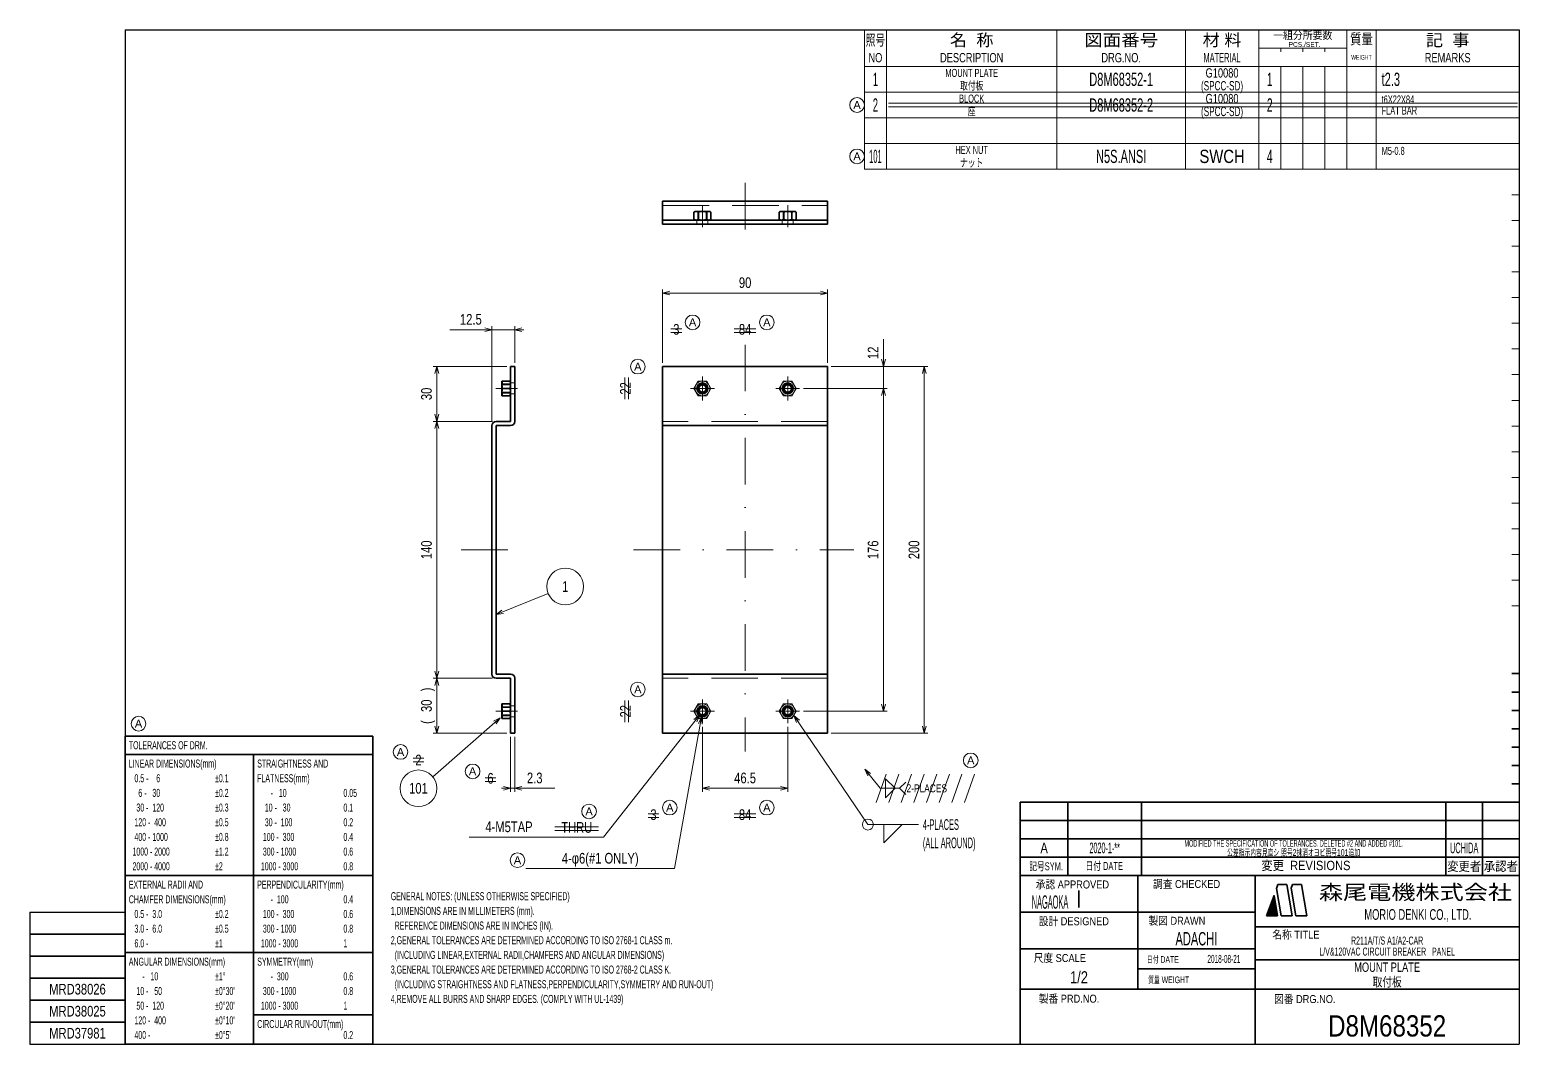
# Model space of a CAD drawing. Header units: millimetres. Extents: x 7 to 913, y 10 to 287.
# Drawn here: x 507 to 913, y 10.2 to 286.8 of the extents above; entities that cross this region are included whole.
import ezdxf
from ezdxf.enums import TextEntityAlignment as Align

# ---------------------------------------------------------------- set-up
doc = ezdxf.new("R2010")
doc.units = ezdxf.units.MM
doc.linetypes.add('DASHDOT', pattern=[25.3, 12.7, -6.3, 0, -6.3])
doc.linetypes.add('DASHED', pattern=[19, 12.7, -6.3])
for name, color, linetype in [('GR1_05', 7, 'Continuous'), ('GR1_06', 7, 'Continuous'), ('GR1_15', 7, 'Continuous'), ('GR1_16', 7, 'Continuous'), ('図面枠D8M', 7, 'Continuous'), ('表題、部品表_02', 7, 'Continuous'), ('表題、部品表_03', 7, 'Continuous'), ('表題、部品表_Layer1', 7, 'Continuous')]:
    doc.layers.add(name, color=color, linetype=linetype)
doc.styles.add('HG丸ｺﾞｼｯｸM-PRO', font='')
doc.styles.get('HG丸ｺﾞｼｯｸM-PRO').set_extended_font_data('HG丸ｺﾞｼｯｸM-PRO')

# ---------------------------------------------------------------- blocks, each defined once
blk = doc.blocks.new('BLKF060')
at = {"layer": '図面枠D8M', "color": 4, "linetype": 'Continuous', "lineweight": 13}
for p, q in [((844.778471, 46.998727), (846.524087, 48.744343)), ((844.8594, 47.221078), (846.502888, 48.864566)), ((844.940329, 47.443428), (846.48169, 48.984789)), ((845.021258, 47.665778), (846.460491, 49.105012)), ((845.102186, 47.888128), (846.439293, 49.225235)), ((845.183115, 48.110479), (846.418094, 49.345457)), ((845.264044, 48.332829), (846.396896, 49.46568)), ((845.344973, 48.555179), (846.375697, 49.585903)), ((845.425902, 48.777529), (846.354499, 49.706126)), ((845.506831, 48.999879), (846.3333, 49.826349)), ((845.58776, 49.22223), (846.312102, 49.946572)), ((845.668689, 49.44458), (846.290903, 50.066794)), ((845.749617, 49.66693), (846.269705, 50.187017)), ((845.830546, 49.88928), (846.248506, 50.30724)), ((845.911475, 50.111631), (846.227307, 50.427463)), ((845.992404, 50.333981), (846.206109, 50.547686)), ((846.073333, 50.556331), (846.18491, 50.667909)), ((846.154262, 50.778681), (846.163712, 50.788131)), ((844.157871, 45.246757), (846.693675, 47.782561)), ((844.211969, 45.442276), (846.672477, 47.902784)), ((844.292898, 45.664626), (846.651278, 48.023006)), ((844.299292, 45.246757), (846.714874, 47.662338)), ((844.373827, 45.886976), (846.63008, 48.143229)), ((844.440714, 45.246757), (846.736072, 47.542115)), ((844.454756, 46.109327), (846.608881, 48.263452)), ((844.535684, 46.331677), (846.587682, 48.383675)), ((844.582135, 45.246757), (846.757271, 47.421892)), ((844.616613, 46.554027), (846.566484, 48.503898)), ((844.697542, 46.776377), (846.545285, 48.624121)), ((844.723556, 45.246757), (846.778469, 47.301669)), ((844.864978, 45.246757), (846.799668, 47.181447)), ((845.006399, 45.246757), (846.820866, 47.061224)), ((845.147821, 45.246757), (846.842065, 46.941001)), ((845.289242, 45.246757), (846.863263, 46.820778)), ((845.430663, 45.246757), (846.884462, 46.700555)), ((845.572085, 45.246757), (846.90566, 46.580332)), ((845.713506, 45.246757), (846.926859, 46.46011)), ((845.854927, 45.246757), (846.948057, 46.339887)), ((845.996349, 45.246757), (846.969256, 46.219664)), ((846.13777, 45.246757), (846.990455, 46.099441)), ((846.279191, 45.246757), (847.011653, 45.979218)), ((846.420613, 45.246757), (847.032852, 45.858995)), ((846.562034, 45.246757), (847.05405, 45.738773)), ((846.703455, 45.246757), (847.075249, 45.61855)), ((846.844877, 45.246757), (847.096447, 45.498327)), ((846.986298, 45.246757), (847.117646, 45.378104)), ((847.12772, 45.246757), (847.138844, 45.257881))]:
    blk.add_line(p, q, dxfattribs=at)
blk = doc.blocks.new('BLKF059')
at = {"layer": '図面枠D8M', "color": 2, "linetype": 'Continuous', "lineweight": 25}
for p, q in [((533, 286.75), (913, 286.75)), ((533, 286.75), (533, 10.25)), ((913, 286.75), (913, 10.25)), ((507, 46.25), (507, 10.25)), ((507, 46.25), (533, 46.25)), ((507, 10.25), (913, 10.25))]:
    blk.add_line(p, q, dxfattribs=at)
at = {"layer": '図面枠D8M', "color": 4, "linetype": 'Continuous', "lineweight": 13}
for p, q in [((913, 269.75), (911, 269.75)), ((913, 262.75), (911, 262.75)), ((913, 255.75), (911, 255.75)), ((913, 248.75), (911, 248.75)), ((913, 241.75), (911, 241.75)), ((913, 234.75), (911, 234.75)), ((913, 227.75), (911, 227.75)), ((913, 220.75), (911, 220.75)), ((913, 213.75), (911, 213.75)), ((913, 206.75), (911, 206.75)), ((913, 199.75), (911, 199.75)), ((913, 192.75), (911, 192.75)), ((913, 185.75), (911, 185.75)), ((913, 178.75), (911, 178.75)), ((913, 171.75), (911, 171.75)), ((913, 164.75), (911, 164.75)), ((913, 157.75), (911, 157.75)), ((913, 150.75), (911, 150.75)), ((913, 143.75), (911, 143.75)), ((913, 136.75), (911, 136.75)), ((911, 129.75), (913, 129.75))]:
    blk.add_line(p, q, dxfattribs=at)
at = {"layer": '図面枠D8M', "color": 3, "linetype": 'Continuous', "lineweight": 35}
for p, q in [((913, 111.25), (911, 111.25)), ((913, 106.25), (911, 106.25)), ((913, 101.25), (911, 101.25)), ((913, 96.25), (911, 96.25)), ((913, 91.25), (911, 91.25)), ((913, 86.25), (911, 86.25)), ((913, 81.25), (911, 81.25)), ((777, 76.25), (913, 76.25)), ((777, 76.25), (777, 10.25)), ((790, 76.25), (790, 56.25)), ((810, 76.25), (810, 56.25)), ((893, 76.25), (893, 56.25)), ((903, 76.25), (903, 56.25)), ((777, 71.25), (913, 71.25)), ((777, 66.25), (913, 66.25)), ((777, 61.25), (913, 61.25)), ((777, 56.25), (913, 56.25)), ((809, 56.25), (809, 25.25)), ((841, 56.25), (841, 10.25)), ((846.84, 52.65), (847.23, 53.75)), ((847.23, 53.75), (849.64, 53.75)), ((851.14, 45.25), (849.64, 53.75)), ((851.18, 53.75), (850.82, 52.76)), ((851.18, 53.75), (853.64, 53.75)), ((855.14, 45.25), (853.64, 53.75)), ((793, 52.17), (793, 47.48)), ((844.14, 45.25), (846.16, 50.8)), ((847.14, 45.25), (846.16, 50.8)), ((848.14, 45.25), (846.84, 52.65)), ((852.14, 45.25), (850.82, 52.76)), ((777, 46.25), (841, 46.25)), ((844.14, 45.25), (847.14, 45.25)), ((848.14, 45.25), (851.14, 45.25)), ((852.14, 45.25), (855.14, 45.25)), ((841, 42.25), (913, 42.25)), ((507, 40.25), (533, 40.25)), ((507, 34.25), (533, 34.25)), ((777, 36.25), (841, 36.25)), ((841, 33.25), (913, 33.25)), ((809, 30.75), (841, 30.75)), ((507, 28.25), (533, 28.25)), ((777, 25.25), (913, 25.25)), ((507, 22.25), (533, 22.25)), ((533, 16.25), (507, 16.25))]:
    blk.add_line(p, q, dxfattribs=at)
at = {"layer": '図面枠D8M', "color": 4, "linetype": 'Continuous', "lineweight": 13}
blk.add_blockref('BLKF060', (0, 0), dxfattribs=at)
at = {"layer": '図面枠D8M', "color": 4, "linetype": 'Continuous', "lineweight": 13, "style": 'HG丸ｺﾞｼｯｸM-PRO'}
for s, height, width, p in [('記号SYM.', 2.182, 0.69227, (784.03, 58.74)), ('日付 DATE', 2.182, 0.692507, (799.87, 58.83)), ('変更  REVISIONS', 2.5455, 0.887352, (854.85, 58.97)), ('変更者', 2.545, 0.887717, (898, 58.75)), ('承認者', 2.545, 0.887717, (908, 58.75)), ('承認 APPROVED', 2.1818, 0.863151, (791.21, 53.79)), ('調査 CHECKED', 2.182, 0.863174, (822.34, 53.92)), ('設計 DESIGNED', 2.1818, 0.862613, (791.61, 43.76)), ('製図 DRAWN', 2.182, 0.863099, (819.7, 43.9)), ('名称 TITLE', 2.182, 0.862489, (852.13, 40.11)), ('尺度 SCALE', 2.182, 0.862581, (787.78, 33.74)), ('日付 DATE', 1.818, 0.618255, (815.88, 33.34)), ('質量 WEIGHT', 1.818, 0.618812, (817.46, 27.8)), ('製番 PRD.NO.', 2.182, 0.863299, (790.29, 22.66)), ('図番 DRG.NO.', 2.182, 0.863083, (854.56, 22.56))]:
    blk.add_text(s, height=height, dxfattribs=dict(at, width=width)).set_placement(p, align=Align.MIDDLE_CENTER)
at = {"layer": '図面枠D8M', "color": 2, "linetype": 'Continuous', "lineweight": 25, "style": 'HG丸ｺﾞｼｯｸM-PRO', "width": 1.206081}
blk.add_text('森尾電機株式会社', height=4, dxfattribs=at).set_placement((884.72, 51.68), align=Align.MIDDLE_CENTER)
at = {"layer": '図面枠D8M', "color": 3, "linetype": 'Continuous', "lineweight": 35, "style": 'HG丸ｺﾞｼｯｸM-PRO', "width": 0.652197}
blk.add_text('MORIO DENKI CO., LTD.', height=2.9091, dxfattribs=at).set_placement((885.38, 45.61), align=Align.MIDDLE_CENTER)
blk = doc.blocks.new('BLKF061')
at = {"layer": '図面枠D8M', "color": 3, "linetype": 'Continuous', "lineweight": 35, "style": 'HG丸ｺﾞｼｯｸM-PRO'}
for s, height, width, p in [('A', 2.91, 0.782973, (783.5, 63.75)), ('2020-1-**', 2.909, 0.488281, (800, 63.75)), ('MODIFIED THE SPECIFICATION OF TOLERANCES. DELETED #2 AND ADDED #101.', 1.8182, 0.497779, (851.5, 65)), ('UCHIDA', 2.909, 0.415827, (898, 63.75)), ('NAGAOKA', 3.636, 0.414524, (785.11, 49)), ('ADACHI', 3.636, 0.619335, (825, 39)), ('L/V&120VAC CIRCUIT BREAKER\u3000PANEL', 2.1818, 0.522042, (877, 35.5)), ('R211A/T/S A1/A2-CAR', 2.1818, 0.521924, (877, 38.5)), ('2018-08-21', 2.182, 0.482412, (832.5, 33.5)), ('MOUNT PLATE', 2.5455, 0.741539, (877, 31.25)), ('1/2', 3.273, 0.80628, (793, 28.5)), ('D8M68352', 5.818, 0.845432, (877, 15.25))]:
    blk.add_text(s, height=height, dxfattribs=dict(at, width=width)).set_placement(p, align=Align.MIDDLE_CENTER)
blk = doc.blocks.new('BLKF062')
at = {"layer": '表題、部品表_02', "color": 4, "linetype": 'Continuous', "lineweight": 13}
for p, q in [((734.5, 276.75), (734.5, 269.75)), ((734.5, 276.75), (913, 276.75)), ((740.5, 276.75), (740.5, 269.75)), ((787, 276.75), (787, 269.75)), ((822, 276.75), (822, 269.75)), ((842, 276.75), (842, 269.75)), ((848, 276.75), (848, 269.75)), ((854, 276.75), (854, 269.75)), ((860, 269.75), (860, 276.75)), ((866, 276.75), (866, 269.75)), ((874, 276.75), (874, 269.75)), ((913, 276.75), (913, 269.75)), ((734.5, 269.75), (913, 269.75))]:
    blk.add_line(p, q, dxfattribs=at)
blk = doc.blocks.new('BLKF064')
at = {"layer": '表題、部品表_02', "color": 4, "linetype": 'Continuous', "lineweight": 13}
for p, q in [((734.5, 269.75), (734.5, 262.75)), ((734.5, 269.75), (913, 269.75)), ((740.5, 269.75), (740.5, 262.75)), ((787, 269.75), (787, 262.75)), ((822, 269.75), (822, 262.75)), ((842, 269.75), (842, 262.75)), ((848, 269.75), (848, 262.75)), ((854, 269.75), (854, 262.75)), ((860, 262.75), (860, 269.75)), ((866, 269.75), (866, 262.75)), ((874, 269.75), (874, 262.75)), ((913, 269.75), (913, 262.75)), ((734.5, 262.75), (913, 262.75))]:
    blk.add_line(p, q, dxfattribs=at)
blk = doc.blocks.new('BLKF066')
at = {"layer": '図面枠D8M', "color": 3, "linetype": 'Continuous', "lineweight": 35}
for p, q in [((533, 94.25), (600.5, 94.25)), ((533, 94.25), (533, 10.25)), ((600.5, 10.25), (600.5, 94.25)), ((533, 89.25), (600.5, 89.25)), ((568, 10.25), (568, 89.25)), ((533, 56.25), (568, 56.25)), ((568, 56.25), (600.5, 56.25)), ((533, 35.25), (568, 35.25)), ((568, 35.25), (600.5, 35.25)), ((568, 18.25), (600.5, 18.25)), ((533, 10.25), (600.5, 10.25))]:
    blk.add_line(p, q, dxfattribs=at)
at = {"layer": '図面枠D8M', "color": 4, "linetype": 'Continuous', "lineweight": 13, "style": 'HG丸ｺﾞｼｯｸM-PRO'}
for s, height, width, p in [('TOLERANCES OF DRM.', 2.1818, 0.522208, (534, 91.75)), ('LINEAR DIMENSIONS(mm)', 2.1818, 0.521664, (534, 86.75)), ('STRAIGHTNESS AND', 2.1818, 0.521949, (569, 86.75)), (' 0.5 -    6', 2.1818, 0.524049, (535, 82.75)), ('±0.1', 2.182, 0.52198, (557.5, 82.75)), ('FLATNESS(mm)', 2.1818, 0.521994, (569, 82.75)), ('   6 -   30', 2.1818, 0.52397, (535, 78.75)), ('±0.2', 2.182, 0.52198, (557.5, 78.75)), ('     -   10', 2.1818, 0.524651, (570, 78.75)), ('0.05', 2.182, 0.52205, (592.5, 78.75)), ('  30 -  120', 2.1818, 0.522893, (535, 74.75)), ('±0.3', 2.182, 0.52198, (557.5, 74.75)), ('  10 -   30', 2.1818, 0.523391, (570, 74.75)), ('0.1', 2.182, 0.522424, (592.5, 74.75)), (' 120 -  400', 2.1818, 0.52246, (535, 70.75)), ('±0.5', 2.182, 0.52198, (557.5, 70.75)), ('  30 -  100', 2.1818, 0.522893, (570, 70.75)), ('0.2', 2.182, 0.522424, (592.5, 70.75)), (' 400 - 1000', 2.1818, 0.52208, (535, 66.75)), ('±0.8', 2.182, 0.52198, (557.5, 66.75)), (' 100 -  300', 2.1818, 0.52246, (570, 66.75)), ('0.4', 2.182, 0.522424, (592.5, 66.75)), ('1000 - 2000', 2.1818, 0.521744, (535, 62.75)), ('±1.2', 2.182, 0.52198, (557.5, 62.75)), (' 300 - 1000', 2.1818, 0.52208, (570, 62.75)), ('0.6', 2.182, 0.522424, (592.5, 62.75)), ('2000 - 4000', 2.1818, 0.521744, (535, 58.75)), ('±2', 2.182, 0.521216, (557.5, 58.75)), ('1000 - 3000', 2.1818, 0.521744, (570, 58.75)), ('0.8', 2.182, 0.522424, (592.5, 58.75)), ('EXTERNAL RADII AND', 2.1818, 0.522426, (534, 53.75)), ('PERPENDICULARITY(mm)', 2.1818, 0.521822, (569, 53.75)), ('CHAMFER DIMENSIONS(mm)', 2.1818, 0.521615, (534, 49.75)), ('     -  100', 2.1818, 0.52397, (570, 49.75)), ('0.4', 2.182, 0.522424, (592.5, 49.75)), (' 0.5 -  3.0', 2.1818, 0.523514, (535, 45.75)), ('±0.2', 2.182, 0.52198, (557.5, 45.75)), (' 100 -  300', 2.1818, 0.52246, (570, 45.75)), ('0.6', 2.182, 0.522424, (592.5, 45.75)), (' 3.0 -  6.0', 2.1818, 0.523514, (535, 41.75)), ('±0.5', 2.182, 0.52198, (557.5, 41.75)), (' 300 - 1000', 2.1818, 0.52208, (570, 41.75)), ('0.8', 2.182, 0.522424, (592.5, 41.75)), (' 6.0 -', 2.182, 0.523279, (535, 37.75)), ('±1', 2.182, 0.521216, (557.5, 37.75)), ('1000 - 3000', 2.1818, 0.521744, (570, 37.75)), ('1', 2.18, 0.521199, (592.5, 37.75)), ('ANGULAR DIMENSIONS(mm)', 2.1818, 0.521887, (534, 32.75)), ('SYMMETRY(mm)', 2.1818, 0.521222, (569, 32.75)), ('     -   10', 2.1818, 0.524651, (535, 28.75)), ('±1°', 2.182, 0.52122, (557.5, 28.75)), ('     -  300', 2.1818, 0.52397, (570, 28.75)), ('0.6', 2.182, 0.522424, (592.5, 28.75)), ('  10 -   50', 2.1818, 0.523391, (535, 24.75)), ("±0°30'", 2.182, 0.521679, (557.5, 24.75)), (' 300 - 1000', 2.1818, 0.52208, (570, 24.75)), ('0.8', 2.182, 0.522424, (592.5, 24.75)), ('  50 -  120', 2.1818, 0.522893, (535, 20.75)), ("±0°20'", 2.182, 0.521679, (557.5, 20.75)), ('1000 - 3000', 2.1818, 0.521744, (570, 20.75)), ('1', 2.18, 0.521199, (592.5, 20.75)), (' 120 -  400', 2.1818, 0.52246, (535, 16.75)), ("±0°10'", 2.182, 0.521679, (557.5, 16.75)), ('CIRCULAR RUN-OUT(mm)', 2.1818, 0.521639, (569, 15.75)), (' 400 -', 2.182, 0.52234, (535, 12.75)), ("±0°5'", 2.182, 0.521776, (557.5, 12.75)), ('0.2', 2.182, 0.522424, (592.5, 12.75))]:
    blk.add_text(s, height=height, dxfattribs=dict(at, width=width)).set_placement(p, align=Align.MIDDLE_LEFT)
blk = doc.blocks.new('BLKF067')
at = {"layer": '表題、部品表_Layer1', "color": 4, "linetype": 'Continuous', "lineweight": 13}
blk.add_circle((536.64, 97.62), 2, dxfattribs=at)
at = {"layer": '表題、部品表_Layer1', "color": 4, "linetype": 'Continuous', "lineweight": 13, "style": 'HG丸ｺﾞｼｯｸM-PRO', "width": 1.042301}
blk.add_text('A', height=2.18, dxfattribs=at).set_placement((536.64, 97.62), align=Align.MIDDLE_CENTER)
blk = doc.blocks.new('BLKF069')
at = {"layer": '図面枠D8M', "color": 4, "linetype": 'Continuous', "lineweight": 13}
for p, q in [((734.5, 286.75), (734.5, 276.75)), ((734.5, 286.75), (913, 286.75)), ((740.5, 286.75), (740.5, 276.75)), ((787, 286.75), (787, 276.75)), ((822, 286.75), (822, 276.75)), ((842, 286.75), (842, 276.75)), ((866, 286.75), (866, 276.75)), ((874, 286.75), (874, 276.75)), ((913, 286.75), (913, 276.75)), ((842, 281.75), (866, 281.75)), ((848, 280.75), (848, 281.75)), ((854, 281.75), (854, 280.75)), ((860, 281.75), (860, 280.75)), ((734.5, 276.75), (913, 276.75))]:
    blk.add_line(p, q, dxfattribs=at)
at = {"layer": '図面枠D8M', "color": 3, "linetype": 'Continuous', "lineweight": 35, "style": 'HG丸ｺﾞｼｯｸM-PRO'}
for s, height, width, p in [('照号', 2.909, 0.651535, (737.5, 283.95)), ('名  称', 3.273, 1.042426, (763.75, 283.95)), ('図面番号', 3.273, 1.127518, (804.5, 283.95)), ('材 料', 3.273, 1.042439, (832, 283.95)), ('一組分所要数', 2.036, 0.966638, (854, 285.25)), ('質量', 2.909, 0.781842, (870, 284.25)), ('記  事', 3.273, 1.042426, (893.5, 283.95)), ('NO', 2.545, 0.740841, (737.5, 279.15)), ('DESCRIPTION', 2.5455, 0.741365, (763.75, 279.15)), ('DRG.NO.', 2.545, 0.741189, (804.5, 279.15)), ('MATERIAL', 2.545, 0.594756, (832, 279.15)), ('PCS./SET.', 1.309, 0.862935, (854.5, 282.75)), ('REMARKS', 2.545, 0.742803, (893.5, 279.15)), ('WEIGHT', 1.309, 0.635507, (870, 279.25))]:
    blk.add_text(s, height=height, dxfattribs=dict(at, width=width)).set_placement(p, align=Align.MIDDLE_CENTER)
blk = doc.blocks.new('BLKF068')
at = {"layer": '図面枠D8M', "color": 3, "linetype": 'Continuous', "lineweight": 13}
blk.add_blockref('BLKF069', (0, 0), dxfattribs=at)
blk = doc.blocks.new('BLKF070')
at = {"layer": 'GR1_06', "color": 3, "linetype": 'Continuous', "lineweight": 35}
for p, q in [((639.2, 195), (638.05, 195)), ((638.05, 180), (638.05, 195)), ((639.2, 195), (639.2, 180)), ((632.95, 111.15), (632.95, 178.85)), ((634.1, 180), (638.05, 180)), ((634.1, 111.15), (634.1, 178.85)), ((634.1, 178.85), (638.05, 178.85)), ((634.1, 111.15), (638.05, 111.15)), ((634.1, 110), (638.05, 110)), ((638.05, 95), (638.05, 110)), ((639.2, 110), (639.2, 95)), ((639.2, 95), (638.05, 95))]:
    blk.add_line(p, q, dxfattribs=at)
for centre, start, end in [((634.1, 178.85), 90, 180), ((638.05, 180), 270, 0), ((634.1, 111.15), 180, 270), ((638.05, 110), 0, 90)]:
    blk.add_arc(centre, 1.15, start, end, dxfattribs=at)
blk = doc.blocks.new('BLKF071')
at = {"layer": 'GR1_06', "color": 3, "linetype": 'Continuous', "lineweight": 35}
for p, q in [((679.49, 195), (724.49, 195)), ((679.49, 95), (679.49, 195)), ((724.49, 95), (724.49, 195)), ((724.49, 178.85), (679.49, 178.85)), ((724.49, 111.15), (679.49, 111.15)), ((679.49, 95), (724.49, 95))]:
    blk.add_line(p, q, dxfattribs=at)
at = {"layer": 'GR1_06', "color": 4, "linetype": 'DASHED', "lineweight": 13}
for p, q in [((724.49, 180), (679.49, 180)), ((724.49, 110), (679.49, 110))]:
    blk.add_line(p, q, dxfattribs=at)
blk = doc.blocks.new('BLKF072')
at = {"layer": 'GR1_06', "color": 4, "linetype": 'DASHED', "lineweight": 13}
for p, q in [((638.05, 190.25), (635.7, 190.25)), ((638.05, 190), (635.7, 190)), ((638.05, 188), (635.7, 188)), ((638.05, 187.75), (635.7, 187.75))]:
    blk.add_line(p, q, dxfattribs=at)
blk = doc.blocks.new('BLKF073')
at = {"layer": 'GR1_06', "color": 4, "linetype": 'DASHED', "lineweight": 13}
for p, q in [((638.05, 102.25), (635.7, 102.25)), ((638.05, 102), (635.7, 102)), ((638.05, 100), (635.7, 100)), ((638.05, 99.75), (635.7, 99.75))]:
    blk.add_line(p, q, dxfattribs=at)
blk = doc.blocks.new('BLKF074')
at = {"layer": 'GR1_06', "color": 3, "linetype": 'Continuous', "lineweight": 35}
for p, q in [((679.49, 240), (724.49, 240)), ((679.49, 233.75), (679.49, 240)), ((724.49, 233.75), (724.49, 240)), ((679.49, 234.9), (724.49, 234.9)), ((679.49, 233.75), (724.49, 233.75))]:
    blk.add_line(p, q, dxfattribs=at)
at = {"layer": 'GR1_06', "color": 4, "linetype": 'DASHED', "lineweight": 13}
blk.add_line((679.49, 238.85), (724.49, 238.85), dxfattribs=at)
blk = doc.blocks.new('FXTIP_ARROW_S')
at = {"color": 0, "linetype": 'Continuous', "lineweight": -2}
for q in [(-1, 0), (-0.97, 0.26), (-0.97, -0.26)]:
    blk.add_line((0, 0), q, dxfattribs=at)
blk = doc.blocks.new('FXTIP_ARROW_E')
at = {"color": 0, "linetype": 'Continuous', "lineweight": -2}
for q in [(-1, 0), (-0.97, 0.26), (-0.97, -0.26)]:
    blk.add_line((0, 0), q, dxfattribs=at)
blk = doc.blocks.new('BLKF075')
at = {"layer": 'GR1_06', "color": 4, "linetype": 'DASHED', "lineweight": 13}
for p, q in [((689.11, 234.9), (689.11, 237.25)), ((689.36, 234.9), (689.36, 237.25)), ((691.36, 234.9), (691.36, 237.25)), ((691.61, 234.9), (691.61, 237.25))]:
    blk.add_line(p, q, dxfattribs=at)
blk = doc.blocks.new('BLKF076')
at = {"layer": 'GR1_06', "color": 4, "linetype": 'DASHED', "lineweight": 13}
for p, q in [((712.36, 234.9), (712.36, 237.25)), ((712.61, 234.9), (712.61, 237.25)), ((714.61, 234.9), (714.61, 237.25)), ((714.86, 234.9), (714.86, 237.25))]:
    blk.add_line(p, q, dxfattribs=at)
blk = doc.blocks.new('BLKF077')
at = {"layer": 'GR1_05', "color": 4, "linetype": 'Continuous', "lineweight": 13}
for p, q in [((742.88, 80), (740.25, 82.62)), ((740.25, 77.38), (740.25, 82.62)), ((742.88, 80), (740.25, 77.38))]:
    blk.add_line(p, q, dxfattribs=at)
blk = doc.blocks.new('BLKF078')
at = {"layer": 'GR1_06', "color": 3, "linetype": 'Continuous', "lineweight": 35}
for p, q in [((688.05, 237.07), (688.36, 237.25)), ((688.05, 235.08), (688.05, 237.07)), ((688.36, 237.25), (692.36, 237.25)), ((689.21, 237.07), (689.21, 235.08)), ((691.52, 237.07), (691.52, 235.08)), ((692.36, 237.25), (692.67, 237.07)), ((692.67, 237.07), (692.67, 235.08)), ((688.36, 234.9), (688.05, 235.08)), ((692.36, 234.9), (688.36, 234.9)), ((692.67, 235.08), (692.36, 234.9))]:
    blk.add_line(p, q, dxfattribs=at)
for centre, radius, start, end in [((688.63, 236.23), 1.02, 55.6158, 124.3842), ((690.36, 233.43), 3.82, 72.412, 107.588), ((692.1, 236.23), 1.02, 55.6158, 124.3842), ((688.63, 235.92), 1.02, 235.6158, 304.3842), ((690.36, 238.72), 3.82, 252.412, 287.588), ((692.1, 235.92), 1.02, 235.6158, 304.3842)]:
    blk.add_arc(centre, radius, start, end, dxfattribs=at)
blk = doc.blocks.new('BLKF079')
at = {"layer": 'GR1_06', "color": 3, "linetype": 'Continuous', "lineweight": 35}
for p, q in [((711.3, 237.07), (711.61, 237.25)), ((711.3, 235.08), (711.3, 237.07)), ((711.61, 237.25), (715.61, 237.25)), ((712.46, 237.07), (712.46, 235.08)), ((714.77, 237.07), (714.77, 235.08)), ((715.61, 237.25), (715.92, 237.07)), ((715.92, 237.07), (715.92, 235.08)), ((711.61, 234.9), (711.3, 235.08)), ((715.61, 234.9), (711.61, 234.9)), ((715.92, 235.08), (715.61, 234.9))]:
    blk.add_line(p, q, dxfattribs=at)
for centre, radius, start, end in [((711.88, 236.23), 1.02, 55.6158, 124.3842), ((713.61, 233.43), 3.82, 72.412, 107.588), ((715.35, 236.23), 1.02, 55.6158, 124.3842), ((711.88, 235.92), 1.02, 235.6158, 304.3842), ((713.61, 238.72), 3.82, 252.412, 287.588), ((715.35, 235.92), 1.02, 235.6158, 304.3842)]:
    blk.add_arc(centre, radius, start, end, dxfattribs=at)
blk = doc.blocks.new('BLKF080')
at = {"layer": 'GR1_06', "color": 3, "linetype": 'Continuous', "lineweight": 35}
for p, q in [((635.7, 187), (635.7, 191)), ((635.7, 191), (638.05, 191)), ((638.05, 191), (638.05, 187)), ((638.05, 187), (635.7, 187)), ((635.88, 189), (638.05, 189))]:
    blk.add_line(p, q, dxfattribs=at)
for centre, start, end in [((638.59, 190), 159.7438, 200.2562), ((635.16, 190), 339.7438, 20.2562), ((638.59, 188), 159.7438, 200.2562), ((635.16, 188), 339.7438, 20.2562)]:
    blk.add_arc(centre, 2.89, start, end, dxfattribs=at)
blk = doc.blocks.new('BLKF081')
at = {"layer": 'GR1_06', "color": 4, "linetype": 'DASHED', "lineweight": 13}
for p, q in [((689.21, 191), (688.05, 189)), ((691.52, 191), (689.21, 191)), ((692.67, 189), (691.52, 191)), ((688.05, 189), (689.21, 187)), ((689.21, 187), (691.52, 187)), ((691.52, 187), (692.67, 189))]:
    blk.add_line(p, q, dxfattribs=at)
blk.add_circle((690.36, 189), 2, dxfattribs=at)
at = {"layer": 'GR1_06', "color": 3, "linetype": 'Continuous', "lineweight": 35}
for radius in [1.25, 1]:
    blk.add_circle((690.36, 189), radius, dxfattribs=at)
blk = doc.blocks.new('BLKF082')
at = {"layer": 'GR1_06', "color": 4, "linetype": 'DASHED', "lineweight": 13}
for p, q in [((712.46, 191), (711.3, 189)), ((714.77, 191), (712.46, 191)), ((715.92, 189), (714.77, 191)), ((711.3, 189), (712.46, 187)), ((712.46, 187), (714.77, 187)), ((714.77, 187), (715.92, 189))]:
    blk.add_line(p, q, dxfattribs=at)
blk.add_circle((713.61, 189), 2, dxfattribs=at)
at = {"layer": 'GR1_06', "color": 3, "linetype": 'Continuous', "lineweight": 35}
for radius in [1.25, 1]:
    blk.add_circle((713.61, 189), radius, dxfattribs=at)
blk = doc.blocks.new('BLKF083')
at = {"layer": 'GR1_06', "color": 3, "linetype": 'Continuous', "lineweight": 35}
for p, q in [((635.7, 99), (635.7, 103)), ((635.7, 103), (638.05, 103)), ((638.05, 103), (638.05, 99)), ((638.05, 99), (635.7, 99)), ((635.88, 101), (638.05, 101))]:
    blk.add_line(p, q, dxfattribs=at)
for centre, start, end in [((638.59, 102), 159.7438, 200.2562), ((635.16, 102), 339.7438, 20.2562), ((638.59, 100), 159.7438, 200.2562), ((635.16, 100), 339.7438, 20.2562)]:
    blk.add_arc(centre, 2.89, start, end, dxfattribs=at)
blk = doc.blocks.new('BLKF084')
at = {"layer": 'GR1_06', "color": 4, "linetype": 'DASHED', "lineweight": 13}
for p, q in [((689.21, 103), (688.05, 101)), ((691.52, 103), (689.21, 103)), ((692.67, 101), (691.52, 103)), ((688.05, 101), (689.21, 99)), ((689.21, 99), (691.52, 99)), ((691.52, 99), (692.67, 101))]:
    blk.add_line(p, q, dxfattribs=at)
blk.add_circle((690.36, 101), 2, dxfattribs=at)
at = {"layer": 'GR1_06', "color": 3, "linetype": 'Continuous', "lineweight": 35}
for radius in [1.25, 1]:
    blk.add_circle((690.36, 101), radius, dxfattribs=at)
blk = doc.blocks.new('BLKF085')
at = {"layer": 'GR1_06', "color": 4, "linetype": 'DASHED', "lineweight": 13}
for p, q in [((712.46, 103), (711.3, 101)), ((714.77, 103), (712.46, 103)), ((715.92, 101), (714.77, 103)), ((711.3, 101), (712.46, 99)), ((712.46, 99), (714.77, 99)), ((714.77, 99), (715.92, 101))]:
    blk.add_line(p, q, dxfattribs=at)
blk.add_circle((713.61, 101), 2, dxfattribs=at)
at = {"layer": 'GR1_06', "color": 3, "linetype": 'Continuous', "lineweight": 35}
for radius in [1.25, 1]:
    blk.add_circle((713.61, 101), radius, dxfattribs=at)
blk = doc.blocks.new('BLKF086')
at = {"layer": 'GR1_05', "color": 4, "linetype": 'Continuous', "lineweight": 13}
blk.add_circle((681.45, 74.73), 2, dxfattribs=at)
at = {"layer": 'GR1_05', "color": 4, "linetype": 'Continuous', "lineweight": 13, "style": 'HG丸ｺﾞｼｯｸM-PRO', "width": 1.042301}
blk.add_text('A', height=2.18, rotation=360, dxfattribs=at).set_placement((681.45, 74.73), align=Align.MIDDLE_CENTER)
blk = doc.blocks.new('BLKF087')
at = {"layer": 'GR1_05', "color": 4, "linetype": 'Continuous', "lineweight": 13}
blk.add_circle((707.91, 74.73), 2, dxfattribs=at)
at = {"layer": 'GR1_05', "color": 4, "linetype": 'Continuous', "lineweight": 13, "style": 'HG丸ｺﾞｼｯｸM-PRO', "width": 1.042301}
blk.add_text('A', height=2.18, rotation=360, dxfattribs=at).set_placement((707.91, 74.73), align=Align.MIDDLE_CENTER)
blk = doc.blocks.new('BLKF088')
at = {"layer": 'GR1_05', "color": 4, "linetype": 'Continuous', "lineweight": 13}
blk.add_circle((763.49, 87.61), 2, dxfattribs=at)
at = {"layer": 'GR1_05', "color": 4, "linetype": 'Continuous', "lineweight": 13, "style": 'HG丸ｺﾞｼｯｸM-PRO', "width": 1.042301}
blk.add_text('A', height=2.18, rotation=360, dxfattribs=at).set_placement((763.49, 87.61), align=Align.MIDDLE_CENTER)
blk = doc.blocks.new('BLKF089')
at = {"layer": 'GR1_05', "color": 4, "linetype": 'Continuous', "lineweight": 13}
blk.add_circle((672.75, 106.94), 2, dxfattribs=at)
at = {"layer": 'GR1_05', "color": 4, "linetype": 'Continuous', "lineweight": 13, "style": 'HG丸ｺﾞｼｯｸM-PRO', "width": 1.042301}
blk.add_text('A', height=2.18, rotation=360, dxfattribs=at).set_placement((672.75, 106.94), align=Align.MIDDLE_CENTER)
blk = doc.blocks.new('BLKF090')
at = {"layer": 'GR1_05', "color": 4, "linetype": 'Continuous', "lineweight": 13}
blk.add_circle((687.67, 207), 2, dxfattribs=at)
at = {"layer": 'GR1_05', "color": 4, "linetype": 'Continuous', "lineweight": 13, "style": 'HG丸ｺﾞｼｯｸM-PRO', "width": 1.042301}
blk.add_text('A', height=2.18, rotation=360, dxfattribs=at).set_placement((687.67, 207), align=Align.MIDDLE_CENTER)
blk = doc.blocks.new('BLKF091')
at = {"layer": 'GR1_05', "color": 4, "linetype": 'Continuous', "lineweight": 13}
blk.add_circle((707.91, 207), 2, dxfattribs=at)
at = {"layer": 'GR1_05', "color": 4, "linetype": 'Continuous', "lineweight": 13, "style": 'HG丸ｺﾞｼｯｸM-PRO', "width": 1.042301}
blk.add_text('A', height=2.18, rotation=360, dxfattribs=at).set_placement((707.91, 207), align=Align.MIDDLE_CENTER)
blk = doc.blocks.new('BLKF092')
at = {"layer": 'GR1_05', "color": 4, "linetype": 'Continuous', "lineweight": 13}
blk.add_circle((672.75, 194.94), 2, dxfattribs=at)
at = {"layer": 'GR1_05', "color": 4, "linetype": 'Continuous', "lineweight": 13, "style": 'HG丸ｺﾞｼｯｸM-PRO', "width": 1.042301}
blk.add_text('A', height=2.18, rotation=360, dxfattribs=at).set_placement((672.75, 194.94), align=Align.MIDDLE_CENTER)
blk = doc.blocks.new('BLKF093')
at = {"layer": 'GR1_05', "color": 4, "linetype": 'Continuous', "lineweight": 13}
blk.add_circle((627.7, 84.62), 2, dxfattribs=at)
at = {"layer": 'GR1_05', "color": 4, "linetype": 'Continuous', "lineweight": 13, "style": 'HG丸ｺﾞｼｯｸM-PRO', "width": 1.042301}
blk.add_text('A', height=2.18, rotation=360, dxfattribs=at).set_placement((627.7, 84.62), align=Align.MIDDLE_CENTER)
blk = doc.blocks.new('BLKF094')
at = {"layer": 'GR1_05', "color": 4, "linetype": 'Continuous', "lineweight": 13}
blk.add_circle((608.06, 89.91), 2, dxfattribs=at)
at = {"layer": 'GR1_05', "color": 4, "linetype": 'Continuous', "lineweight": 13, "style": 'HG丸ｺﾞｼｯｸM-PRO', "width": 1.042301}
blk.add_text('A', height=2.18, rotation=360, dxfattribs=at).set_placement((608.06, 89.91), align=Align.MIDDLE_CENTER)
blk = doc.blocks.new('BLKF095')
at = {"layer": '表題、部品表_02', "color": 4, "linetype": 'Continuous', "lineweight": 13}
for p, q in [((734.5, 255.75), (734.5, 248.75)), ((734.5, 255.75), (913, 255.75)), ((740.5, 255.75), (740.5, 248.75)), ((787, 255.75), (787, 248.75)), ((822, 255.75), (822, 248.75)), ((842, 255.75), (842, 248.75)), ((848, 255.75), (848, 248.75)), ((854, 255.75), (854, 248.75)), ((860, 248.75), (860, 255.75)), ((866, 255.75), (866, 248.75)), ((874, 255.75), (874, 248.75)), ((913, 255.75), (913, 248.75)), ((734.5, 248.75), (913, 248.75))]:
    blk.add_line(p, q, dxfattribs=at)
blk = doc.blocks.new('BLKF097')
at = {"layer": '表題、部品表_02', "color": 4, "linetype": 'Continuous', "lineweight": 13}
for p, q in [((734.5, 262.75), (734.5, 255.75)), ((734.5, 262.75), (913, 262.75)), ((740.5, 262.75), (740.5, 255.75)), ((787, 262.75), (787, 255.75)), ((822, 262.75), (822, 255.75)), ((842, 262.75), (842, 255.75)), ((848, 262.75), (848, 255.75)), ((854, 262.75), (854, 255.75)), ((860, 255.75), (860, 262.75)), ((866, 262.75), (866, 255.75)), ((874, 262.75), (874, 255.75)), ((913, 262.75), (913, 255.75)), ((734.5, 255.75), (913, 255.75))]:
    blk.add_line(p, q, dxfattribs=at)
blk = doc.blocks.new('BLKF098')
at = {"layer": '表題、部品表_Layer1', "color": 4, "linetype": 'Continuous', "lineweight": 13}
blk.add_circle((732.5, 266.25), 2, dxfattribs=at)
at = {"layer": '表題、部品表_Layer1', "color": 4, "linetype": 'Continuous', "lineweight": 13, "style": 'HG丸ｺﾞｼｯｸM-PRO', "width": 1.042301}
blk.add_text('A', height=2.18, dxfattribs=at).set_placement((732.5, 266.25), align=Align.MIDDLE_CENTER)
blk = doc.blocks.new('BLKF099')
at = {"layer": '表題、部品表_Layer1', "color": 4, "linetype": 'Continuous', "lineweight": 13}
blk.add_circle((732.5, 252.25), 2, dxfattribs=at)
at = {"layer": '表題、部品表_Layer1', "color": 4, "linetype": 'Continuous', "lineweight": 13, "style": 'HG丸ｺﾞｼｯｸM-PRO', "width": 1.042301}
blk.add_text('A', height=2.18, dxfattribs=at).set_placement((732.5, 252.25), align=Align.MIDDLE_CENTER)
blk = doc.blocks.new('BLKF100')
at = {"layer": 'GR1_05', "color": 4, "linetype": 'Continuous', "lineweight": 13}
blk.add_circle((659.45, 73.69), 2, dxfattribs=at)
at = {"layer": 'GR1_05', "color": 4, "linetype": 'Continuous', "lineweight": 13, "style": 'HG丸ｺﾞｼｯｸM-PRO', "width": 1.042301}
blk.add_text('A', height=2.18, rotation=360, dxfattribs=at).set_placement((659.45, 73.69), align=Align.MIDDLE_CENTER)
blk = doc.blocks.new('BLKF101')
at = {"layer": 'GR1_05', "color": 4, "linetype": 'Continuous', "lineweight": 13}
blk.add_circle((639.94, 60.4), 2, dxfattribs=at)
at = {"layer": 'GR1_05', "color": 4, "linetype": 'Continuous', "lineweight": 13, "style": 'HG丸ｺﾞｼｯｸM-PRO', "width": 1.042301}
blk.add_text('A', height=2.18, rotation=360, dxfattribs=at).set_placement((639.94, 60.4), align=Align.MIDDLE_CENTER)

msp = doc.modelspace()

# ---------------------------------------------------------------- linework, layer by layer
at = {"layer": 'GR1_05', "color": 4, "linetype": 'Continuous', "lineweight": 13}
for p, q in [((681.75, 205.27), (684.71, 205.27)), ((681.75, 204.27), (684.71, 204.27)), ((699.03, 205.27), (704.95, 205.27)), ((699.03, 204.27), (704.95, 204.27)), ((669.19, 186.04), (669.19, 191.96)), ((670.19, 186.04), (670.19, 191.96)), ((669.19, 98.04), (669.19, 103.96)), ((670.19, 98.04), (670.19, 103.96)), ((611.47, 88.19), (614.43, 88.19)), ((611.47, 87.19), (614.43, 87.19)), ((631.11, 82.9), (634.07, 82.9)), ((631.11, 81.9), (634.07, 81.9)), ((734.59, 85.22), (738.77, 80)), ((740.48, 83.82), (737.69, 76.16)), ((743.92, 83.82), (741.13, 76.16)), ((745.83, 81.72), (744.11, 80)), ((747.36, 83.82), (744.57, 76.16)), ((750.79, 83.82), (748.01, 76.16)), ((754.23, 83.82), (751.45, 76.16)), ((757.67, 83.82), (754.89, 76.16)), ((761.11, 83.82), (758.33, 76.16)), ((764.55, 83.82), (761.77, 76.16)), ((738.77, 80), (744.11, 80)), ((745.83, 78.28), (744.11, 80)), ((650.15, 69.52), (661.99, 69.52)), ((675.53, 73), (678.49, 73)), ((675.53, 72), (678.49, 72)), ((699.03, 73), (704.95, 73)), ((699.03, 72), (704.95, 72)), ((650.15, 68.52), (661.99, 68.52))]:
    msp.add_line(p, q, dxfattribs=at)
at = {"layer": 'GR1_06', "color": 4, "linetype": 'DASHDOT', "lineweight": 13}
for p, q in [((701.99, 245), (701.99, 226.68)), ((690.36, 232.96), (690.36, 238.93)), ((713.61, 232.96), (713.61, 238.93)), ((701.99, 200.91), (701.99, 90)), ((690.36, 185.75), (690.36, 192.25)), ((713.61, 185.75), (713.61, 192.25)), ((639.99, 189), (634.02, 189)), ((693.61, 189), (687.11, 189)), ((716.86, 189), (710.36, 189)), ((624.61, 145), (639.68, 145)), ((671.56, 145), (731.62, 145)), ((690.36, 97.75), (690.36, 104.25)), ((713.61, 97.75), (713.61, 104.25)), ((639.99, 101), (634.02, 101)), ((693.61, 101), (687.11, 101)), ((716.86, 101), (710.36, 101))]:
    msp.add_line(p, q, dxfattribs=at)
at = {"layer": 'GR1_06', "color": 4, "linetype": 'DASHED', "lineweight": 13}
for p, q in [((688.86, 234.9), (688.86, 233.75)), ((691.86, 234.9), (691.86, 233.75)), ((712.11, 234.9), (712.11, 233.75)), ((715.11, 234.9), (715.11, 233.75)), ((638.05, 190.5), (639.2, 190.5)), ((638.05, 187.5), (639.2, 187.5)), ((638.05, 102.5), (639.2, 102.5)), ((638.05, 99.5), (639.2, 99.5))]:
    msp.add_line(p, q, dxfattribs=at)
at = {"layer": 'GR1_06', "color": 4, "linetype": 'Continuous', "lineweight": 13}
for p, q in [((715.3, 99.86), (735.45, 70.13)), ((735.45, 70.13), (749.29, 70.13)), ((739.76, 70.13), (739.76, 65.13)), ((739.76, 65.13), (744.76, 70.13))]:
    msp.add_line(p, q, dxfattribs=at)
at = {"layer": 'GR1_06', "color": 201, "linetype": 'Continuous', "lineweight": 35}
for centre in [(690.36, 189), (713.61, 189), (690.36, 101), (713.61, 101)]:
    msp.add_circle(centre, 1.5, dxfattribs=at)
at = {"layer": 'GR1_06', "color": 4, "linetype": 'Continuous', "lineweight": 13}
msp.add_circle((735.45, 70.13), 1.5, dxfattribs=at)
at = {"layer": 'GR1_15', "color": 4, "linetype": 'Continuous', "lineweight": 13}
for p, q in [((634.1, 127.37), (648.32, 133.12)), ((635.24, 99.2), (616.83, 83.15))]:
    msp.add_line(p, q, dxfattribs=at)
for centre in [(652.95, 135), (612.95, 80)]:
    msp.add_circle(centre, 5, dxfattribs=at)
at = {"layer": 'GR1_16', "color": 4, "linetype": 'Continuous', "lineweight": 13}
for p, q in [((679.49, 196), (679.49, 216)), ((724.49, 196), (724.49, 216)), ((679.49, 215), (724.49, 215)), ((621.5, 205), (632.95, 205)), ((632.95, 179.85), (632.95, 206)), ((632.95, 205), (639.2, 205)), ((639.2, 196), (639.2, 206)), ((639.2, 205), (641.7, 205)), ((739.7, 195), (739.7, 202.41)), ((637.05, 195), (616.95, 195)), ((617.95, 180), (617.95, 195)), ((725.49, 195), (751.84, 195)), ((725.49, 195), (740.7, 195)), ((739.7, 189), (739.7, 195)), ((750.84, 95), (750.84, 195)), ((717.86, 189), (740.7, 189)), ((739.7, 101), (739.7, 189)), ((633.1, 180), (616.95, 180)), ((617.95, 110), (617.95, 180)), ((633.1, 110), (616.95, 110)), ((617.95, 95), (617.95, 110)), ((689.61, 100), (663.36, 66.68)), ((690.1, 99.52), (682.74, 58.11)), ((717.86, 101), (740.7, 101)), ((637.05, 95), (616.95, 95)), ((638.05, 94), (638.05, 79)), ((639.2, 94), (639.2, 79)), ((690.36, 96.75), (690.36, 79)), ((713.61, 96.75), (713.61, 79)), ((725.49, 95), (751.84, 95)), ((635.55, 80), (638.05, 80)), ((638.05, 80), (639.2, 80)), ((639.2, 80), (650.08, 80)), ((690.36, 80), (713.61, 80)), ((663.36, 66.68), (626.74, 66.68)), ((682.74, 58.11), (642.26, 58.11))]:
    msp.add_line(p, q, dxfattribs=at)
at = {"layer": '表題、部品表_Layer1', "color": 4, "linetype": 'Continuous', "lineweight": 13}
for p, q in [((741.12, 266.75), (912.5, 266.75)), ((741.12, 265.75), (912.5, 265.75))]:
    msp.add_line(p, q, dxfattribs=at)

# ---------------------------------------------------------------- block references
at = {"layer": 'GR1_05', "color": 4, "linetype": 'Continuous', "lineweight": 13}
for name in ['BLKF090', 'BLKF091', 'BLKF092', 'BLKF089', 'BLKF094', 'BLKF088', 'BLKF093', 'BLKF077', 'BLKF100', 'BLKF086', 'BLKF087', 'BLKF101']:
    msp.add_blockref(name, (0, 0), dxfattribs=at)
at = {"layer": 'GR1_05', "color": 4, "linetype": 'Continuous', "lineweight": 13, "xscale": 2, "yscale": 2, "rotation": 128.6767192248431}
msp.add_blockref('FXTIP_ARROW_S', (734.59, 85.22), dxfattribs=at)
at = {"layer": 'GR1_06', "color": 3, "linetype": 'Continuous', "lineweight": 35}
for name in ['BLKF074', 'BLKF078', 'BLKF079', 'BLKF070', 'BLKF071', 'BLKF080', 'BLKF083']:
    msp.add_blockref(name, (0, 0), dxfattribs=at)
at = {"layer": 'GR1_06', "color": 4, "linetype": 'DASHED', "lineweight": 13}
for name in ['BLKF075', 'BLKF076', 'BLKF081', 'BLKF082', 'BLKF072', 'BLKF073', 'BLKF084', 'BLKF085']:
    msp.add_blockref(name, (0, 0), dxfattribs=at)
at = {"layer": 'GR1_06', "color": 4, "linetype": 'Continuous', "lineweight": 13, "xscale": 2, "yscale": 2, "rotation": 124.1235722883615}
msp.add_blockref('FXTIP_ARROW_S', (715.3, 99.86), dxfattribs=at)
at = {"layer": 'GR1_15', "color": 4, "linetype": 'Continuous', "lineweight": 13, "xscale": 2, "yscale": 2}
for p, rotation in [((634.1, 127.37), 202.0303193093312), ((635.24, 99.2), 41.07738024003595)]:
    msp.add_blockref('FXTIP_ARROW_S', p, dxfattribs=dict(at, rotation=rotation))
at = {"layer": 'GR1_16', "color": 4, "linetype": 'Continuous', "lineweight": 13, "xscale": 2, "yscale": 2}
for name, p, rotation in [('FXTIP_ARROW_S', (679.49, 215), 180), ('FXTIP_ARROW_E', (724.49, 215), 360), ('FXTIP_ARROW_E', (632.95, 205), 360), ('FXTIP_ARROW_S', (639.2, 205), 180), ('FXTIP_ARROW_E', (617.95, 195), 90), ('FXTIP_ARROW_S', (739.7, 195), 270), ('FXTIP_ARROW_E', (750.84, 195), 90), ('FXTIP_ARROW_E', (739.7, 189), 90), ('FXTIP_ARROW_S', (617.95, 180), 270), ('FXTIP_ARROW_E', (617.95, 180), 90), ('FXTIP_ARROW_S', (617.95, 110), 270), ('FXTIP_ARROW_E', (617.95, 110), 90), ('FXTIP_ARROW_S', (739.7, 101), 270), ('FXTIP_ARROW_S', (689.61, 100), 51.77260892531736), ('FXTIP_ARROW_S', (690.1, 99.52), 79.92391596473307), ('FXTIP_ARROW_S', (617.95, 95), 270), ('FXTIP_ARROW_S', (750.84, 95), 270), ('FXTIP_ARROW_E', (638.05, 80), 360), ('FXTIP_ARROW_S', (639.2, 80), 180), ('FXTIP_ARROW_S', (690.36, 80), 180), ('FXTIP_ARROW_E', (713.61, 80), 360)]:
    msp.add_blockref(name, p, dxfattribs=dict(at, rotation=rotation))
at = {"layer": '図面枠D8M', "color": 4, "linetype": 'Continuous', "lineweight": 35}
msp.add_blockref('BLKF059', (0, 0), dxfattribs=at)
at = {"layer": '図面枠D8M', "color": 3, "linetype": 'Continuous', "lineweight": 13}
msp.add_blockref('BLKF068', (0, 0), dxfattribs=at)
at = {"layer": '図面枠D8M', "color": 4, "linetype": 'Continuous', "lineweight": 13}
msp.add_blockref('BLKF066', (0, 0), dxfattribs=at)
at = {"layer": '図面枠D8M', "color": 3, "linetype": 'Continuous', "lineweight": 35}
msp.add_blockref('BLKF061', (0, 0), dxfattribs=at)
at = {"layer": '表題、部品表_02', "color": 4, "linetype": 'Continuous', "lineweight": 13}
for name in ['BLKF062', 'BLKF064', 'BLKF097', 'BLKF095']:
    msp.add_blockref(name, (0, 0), dxfattribs=at)
at = {"layer": '表題、部品表_Layer1', "color": 4, "linetype": 'Continuous', "lineweight": 13}
for name in ['BLKF098', 'BLKF099', 'BLKF067']:
    msp.add_blockref(name, (0, 0), dxfattribs=at)

# ---------------------------------------------------------------- texts
at = {"layer": 'GR1_05', "color": 3, "linetype": 'Continuous', "lineweight": 35, "style": 'HG丸ｺﾞｼｯｸM-PRO', "width": 0.784542}
for s, height, rotation, p in [('3', 2.91, 0, (683.23, 202.77)), ('84', 2.909, 0, (701.99, 202.77)), ('22', 2.909, 90, (671.69, 189)), ('22', 2.909, 90, (671.69, 101)), ('6', 2.91, 0, (632.59, 80.4)), ('3', 2.91, 0, (677.01, 70.5)), ('84', 2.909, 0, (701.99, 70.5))]:
    msp.add_text(s, height=height, rotation=rotation, dxfattribs=at).set_placement(p, align=Align.BOTTOM_CENTER)
msp.add_text('2', height=2.91, rotation=0, dxfattribs=at).set_placement((612.95, 87.69), align=Align.MIDDLE_CENTER)
at = {"layer": 'GR1_05', "color": 3, "linetype": 'Continuous', "lineweight": 35, "style": 'HG丸ｺﾞｼｯｸM-PRO', "width": 0.78274}
msp.add_text('2-PLACES', height=2.182, dxfattribs=at).set_placement((745.99, 80), align=Align.MIDDLE_LEFT)
at = {"layer": 'GR1_05', "color": 3, "linetype": 'Continuous', "lineweight": 35, "style": 'HG丸ｺﾞｼｯｸM-PRO', "width": 0.782377}
msp.add_text('THRU', height=2.909, dxfattribs=at).set_placement((656.1, 67.02), align=Align.BOTTOM_CENTER)
at = {"layer": 'GR1_06', "color": 3, "linetype": 'Continuous', "lineweight": 35, "style": 'HG丸ｺﾞｼｯｸM-PRO'}
for s, height, width, p in [('4-PLACES', 2.909, 0.522311, (750.45, 70.13)), ('(ALL AROUND)', 2.9091, 0.52248, (750.45, 65.13))]:
    msp.add_text(s, height=height, dxfattribs=dict(at, width=width)).set_placement(p, align=Align.MIDDLE_LEFT)
at = {"layer": 'GR1_15', "color": 3, "linetype": 'Continuous', "lineweight": 35, "style": 'HG丸ｺﾞｼｯｸM-PRO', "width": 0.784542}
for s, height, p in [('1', 2.91, (652.95, 135)), ('101', 2.909, (612.95, 80))]:
    msp.add_text(s, height=height, rotation=0, dxfattribs=at).set_placement(p, align=Align.MIDDLE_CENTER)
at = {"layer": 'GR1_16', "color": 3, "linetype": 'Continuous', "lineweight": 35, "style": 'HG丸ｺﾞｼｯｸM-PRO'}
for s, height, rotation, width, p in [('90', 2.909, 0, 0.784542, (701.99, 215.5)), ('12', 2.909, 90, 0.784542, (739.2, 198.7)), ('30', 2.909, 90, 0.784542, (617.45, 187.5)), ('140', 2.909, 90, 0.784542, (617.45, 145)), ('176', 2.909, 90, 0.784542, (739.2, 145)), ('200', 2.909, 90, 0.784542, (750.34, 145)), (')', 2.91, 90, 0.781868, (617.45, 106.94)), ('30', 2.909, 90, 0.784542, (617.45, 102.5)), ('(', 2.91, 90, 0.781868, (617.45, 98.06)), ('46.5', 2.909, 0, 0.784749, (701.99, 80.5))]:
    msp.add_text(s, height=height, rotation=rotation, dxfattribs=dict(at, width=width)).set_placement(p, align=Align.BOTTOM_CENTER)
for s, height, width, p in [('12.5', 2.909, 0.784749, (627.23, 205.5)), ('2.3', 2.909, 0.784839, (644.64, 80.5)), ('4-M5TAP', 2.909, 0.783317, (637.62, 67.18)), ('4-φ6(#1 ONLY)', 2.9091, 0.782786, (662.5, 58.61))]:
    msp.add_text(s, height=height, dxfattribs=dict(at, width=width)).set_placement(p, align=Align.BOTTOM_CENTER)
at = {"layer": '図面枠D8M', "color": 3, "linetype": 'Continuous', "lineweight": 35, "style": 'HG丸ｺﾞｼｯｸM-PRO'}
for s, height, width, p in [('公差指示内容見直シ 照号2抹消オヨビ照号101追加', 1.8182, 0.619002, (851.5, 62.5)), ('取付板', 2.545, 0.741121, (877, 27.25)), ('MRD38026', 2.909, 0.783793, (520, 25.25)), ('MRD38025', 2.909, 0.783793, (520, 19.25)), ('MRD37981', 2.909, 0.783793, (520, 13.25))]:
    msp.add_text(s, height=height, dxfattribs=dict(at, width=width)).set_placement(p, align=Align.MIDDLE_CENTER)
for s, width, p in [('GENERAL NOTES: (UNLESS OTHERWISE SPECIFIED)', 0.52211, (605.41, 51.69)), ('1,DIMENSIONS ARE IN MILLIMETERS (mm).', 0.522052, (605.41, 47.69)), ('  REFERENCE DIMENSIONS ARE IN INCHES (IN).', 0.522009, (605.41, 43.69)), ('2,GENERAL TOLERANCES ARE DETERMINED ACCORDING TO ISO 2768-1 CLASS m.', 0.522186, (605.41, 39.69)), ('  (INCLUDING LINEAR,EXTERNAL RADII,CHAMFERS AND ANGULAR DIMENSIONS)', 0.522355, (605.41, 35.69)), ('3,GENERAL TOLERANCES ARE DETERMINED ACCORDING TO ISO 2768-2 CLASS K.', 0.52223, (605.41, 31.69)), ('  (INCLUDING STRAIGHTNESS AND FLATNESS,PERPENDICULARITY,SYMMETRY AND RUN-OUT)', 0.522087, (605.41, 27.69)), ('4,REMOVE ALL BURRS AND SHARP EDGES. (COMPLY WITH UL-1439)', 0.52235, (605.41, 23.69))]:
    msp.add_text(s, height=2.1818, dxfattribs=dict(at, width=width)).set_placement(p, align=Align.TOP_LEFT)
at = {"layer": '表題、部品表_03', "color": 3, "linetype": 'Continuous', "lineweight": 35, "style": 'HG丸ｺﾞｼｯｸM-PRO'}
for s, height, width, p in [('MOUNT PLATE', 2.1818, 0.692407, (763.75, 275)), ('G10080', 2.545, 0.740408, (832, 275)), ('1', 3.64, 0.521199, (737.5, 273.25)), ('取付板', 2.182, 0.692256, (763.75, 271.5)), ('D8M68352-1', 3.636, 0.619404, (804.5, 273.25)), ('(SPCC-SD)', 2.545, 0.652377, (832, 271.5)), ('1', 3.64, 0.576062, (845, 273.25)), ('2', 3.64, 0.521199, (737.5, 266.25)), ('101', 3.636, 0.389528, (737.5, 252.25)), ('HEX NUT', 2.182, 0.692138, (763.75, 254)), ('N5S.ANSI', 3.636, 0.619088, (804.5, 252.25)), ('SWCH', 3.636, 0.830518, (832, 252.25)), ('4', 3.64, 0.576062, (845, 252.25)), ('ナット', 2.182, 0.692256, (763.75, 250.5))]:
    msp.add_text(s, height=height, dxfattribs=dict(at, width=width)).set_placement(p, align=Align.MIDDLE_CENTER)
for s, height, width, p in [('t2.3', 3.636, 0.618087, (875.5, 273.25)), ('M5-0.8', 2.182, 0.691716, (875.5, 253.75))]:
    msp.add_text(s, height=height, dxfattribs=dict(at, width=width)).set_placement(p, align=Align.MIDDLE_LEFT)
at = {"layer": '表題、部品表_Layer1', "color": 3, "linetype": 'Continuous', "lineweight": 35, "style": 'HG丸ｺﾞｼｯｸM-PRO'}
for s, height, width, p in [('BLOCK', 2.182, 0.693284, (763.75, 268)), ('D8M68352-2', 3.636, 0.619404, (804.5, 266.25)), ('G10080', 2.545, 0.740408, (832, 268)), ('2', 3.64, 0.576062, (845, 266.25)), ('座', 2.18, 0.692256, (763.75, 264.5)), ('(SPCC-SD)', 2.545, 0.652377, (832, 264.5))]:
    msp.add_text(s, height=height, dxfattribs=dict(at, width=width)).set_placement(p, align=Align.MIDDLE_CENTER)
for s, width, p in [('t6X22X84', 0.692008, (875.5, 267.75)), ('FLAT BAR', 0.692996, (875.5, 264.75))]:
    msp.add_text(s, height=2.182, dxfattribs=dict(at, width=width)).set_placement(p, align=Align.MIDDLE_LEFT)

doc.saveas('drawing.dxf')
